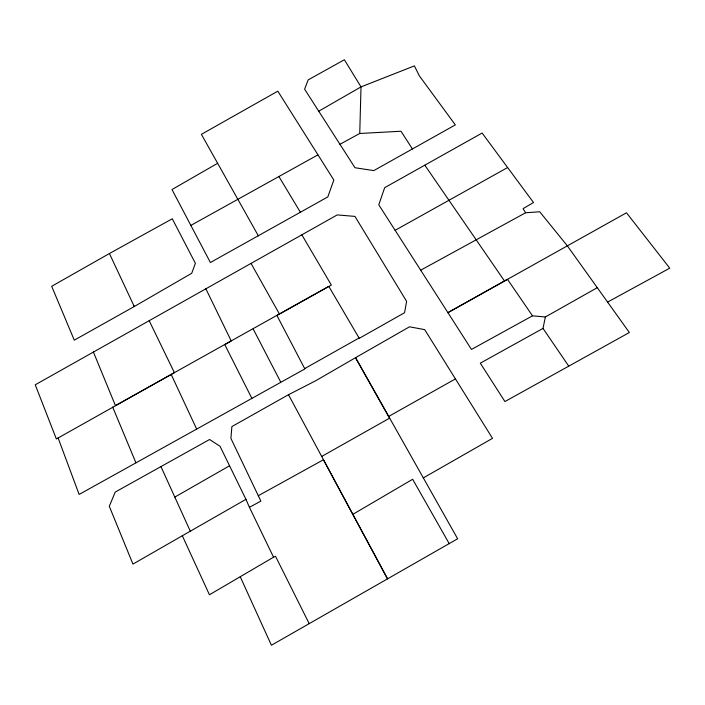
<?xml version="1.0" encoding="UTF-8"?>
<svg xmlns="http://www.w3.org/2000/svg" width="705" height="705" viewBox="0 0 705 705"><rect width="100%" height="100%" fill="white"/><g stroke="black" fill="none" stroke-linecap="round" stroke-linejoin="round"><path stroke-width="1.06" d="M339.942 144.296L359.744 133.483L361.022 86.891L344.366 59.749L308.173 79.894L304.604 89.156L354.976 167.728L373.773 170.61L455.333 124.9L419.404 75.928L414.381 65.891L361.022 86.891L318.731 111.196M525.604 212.769L523.075 208.662L533.5 202.52L482.123 133.042L384.674 187.671L378.779 204.811L420.691 270.2L525.604 212.769L539.722 211.764L567.358 245.851L629.362 332.513L568.759 366.151L543 328.415L545.379 316.968L597.267 287.684M93.36 351.918L115.435 405.604L328.803 286.362L359.242 338.329L404.538 312.747L406.626 301.361L354.941 216.4L337.228 214.91L35.25 384.789L56.356 438.959L174.399 372.672L149.178 320.713M240.229 576.743L271.407 645.251L457.624 538.779L355.602 357.655L315.558 380.832L288.495 394.712L231.883 426.578L230.905 438.387L260.876 501.105L249.429 507.309L273.549 557.206L209.447 594.764L182.322 535.756L245.948 499.343L220.03 446.265L209.596 439.497L115.223 492.081L109.301 506.278L132.945 564.097L182.322 535.756M288.495 394.712L387.565 578.902L352.8 514.368L412.654 479.268L449.261 543.722M217.448 163.384L171.985 189.557L210.39 262.507L327.807 196.924L333.853 180.048L277.805 91.165L201.401 134.338L258.391 235.902M174.805 497.104L229.53 465.793M423.3 477.911L492.513 438.343L424.71 329.64L409.517 326.803L355.47 357.726L389.583 418.171L321.744 456.417M420.691 270.2L447.922 312.65L626.489 212.787L669.75 268.173L607.595 302.084M58.101 437.937L79.119 494.443L304.86 368.926L276.924 315.479L331.359 285.067L301.89 234.897M304.683 368.592L359.048 338.003M388.614 416.47L455.439 378.902M109.425 253.527L172.276 218.779L195.382 263.3L191.716 273.276L134.267 306.525L74.281 340.171L51.685 286.292L109.425 253.527L134.267 306.525L133.985 305.952M190.808 225.433L317.814 154.924M395.126 230.323L507.512 167.605M543 328.415L480.308 363.172L504.921 401.55L568.759 366.151M258.321 495.712L323.454 459.739L352.8 514.368M532.495 315.831L471.469 349.442L447.922 312.65L507.494 279.33L532.495 315.831L545.379 316.968M273.549 557.206L275.514 556.271L309.16 623.564M359.744 133.483L401.013 131.245L412.416 148.975M424.807 165.181L504.516 281.013M278.863 176.47L300.392 212.267M251.086 263.511L279.488 314.122M253.139 328.891L280.713 382.066M251.861 398.343L224.772 344.604L231.231 340.991L205.772 288.618M171.183 374.434L196.589 428.904M161.013 466.736L190.412 531.447M245.948 499.343L249.429 507.309M112.659 407.032L135.924 462.78"/></g></svg>
